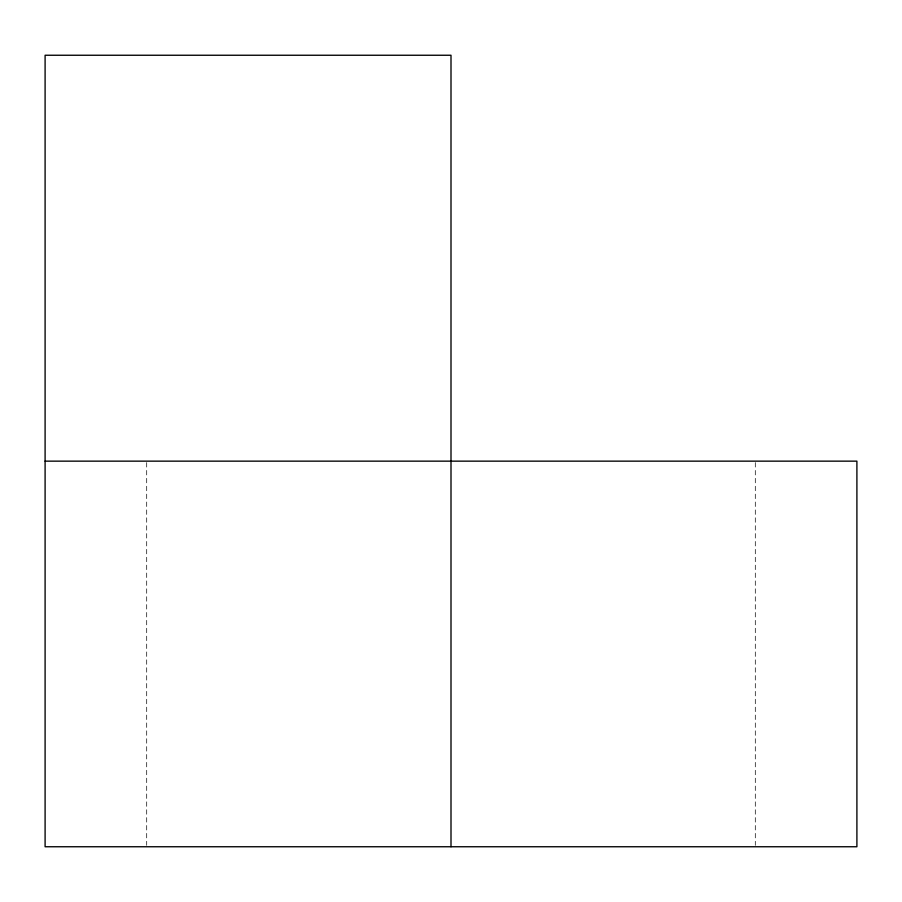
<?xml version="1.0" encoding="UTF-8"?>
<svg xmlns="http://www.w3.org/2000/svg" width="902" height="902" viewBox="0 0 902 902"><rect width="100%" height="100%" fill="white"/><g stroke="black" fill="none" stroke-linecap="round" stroke-linejoin="round"><path stroke-width="0.68" stroke-dasharray="4.51 3.38" d="M755.301 462.557L755.301 845.343M146.699 462.557L146.699 845.343"/><path stroke-width="1.35" d="M45.1 461.147L856.9 461.147L856.9 846.752L45.1 846.752L45.1 55.247L451 55.247L451 846.752"/></g></svg>
